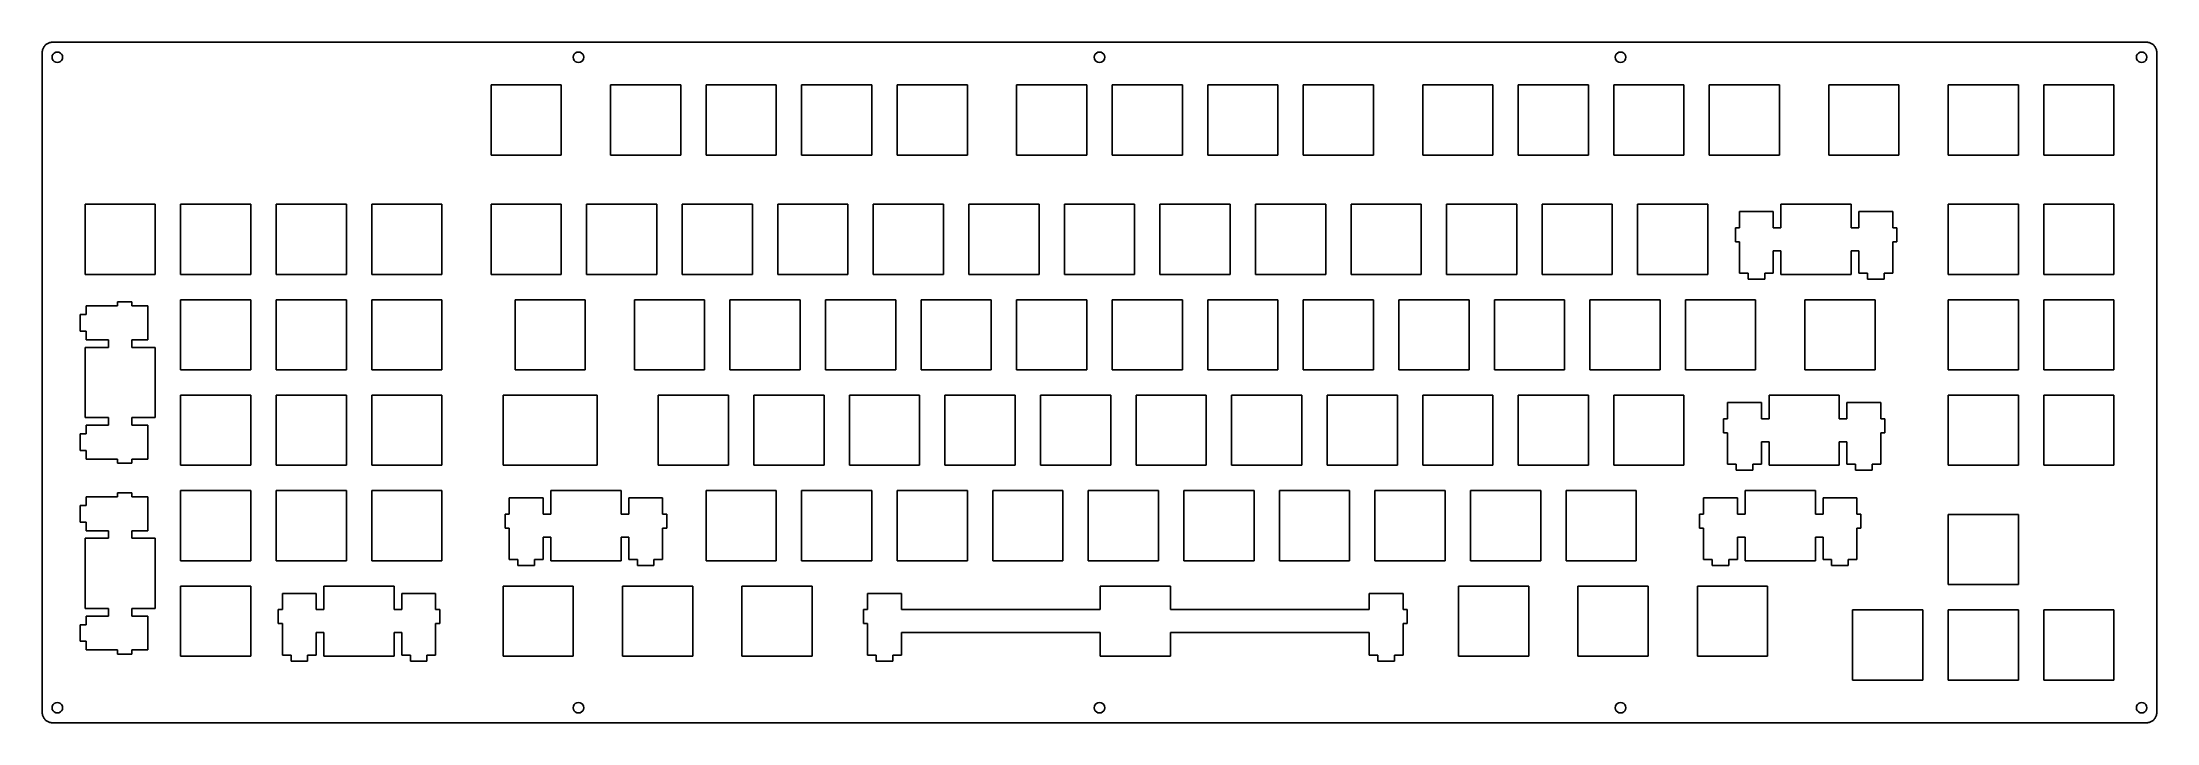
# Model space of a CAD drawing. Extents: x 0 to 422, y 0 to 136.
import ezdxf

# ---------------------------------------------------------------- set-up
doc = ezdxf.new("R2010")
doc.units = 0
doc.layers.get('0').update_dxf_attribs({"linetype": 'CONTINUOUS'})

msp = doc.modelspace()

# ---------------------------------------------------------------- linework, layer by layer
at = {"color": 0}
for p, q in [((0.248047, 134.842), (0.312815, 134.984)), ((0.312815, 134.984), (0.389985, 135.122)), ((0.389985, 135.122), (0.4768, 135.253)), ((0.4768, 135.253), (0.574643, 135.376)), ((0.574643, 135.376), (0.680752, 135.491)), ((0.680752, 135.491), (0.796505, 135.598)), ((0.796505, 135.598), (0.919152, 135.695)), ((0.919152, 135.695), (1.05006, 135.782)), ((1.05006, 135.782), (1.18787, 135.859)), ((1.18787, 135.859), (1.32981, 135.924)), ((1.32981, 135.924), (1.47588, 135.979)), ((1.47588, 135.979), (1.62884, 136.022)), ((1.62884, 136.022), (1.7818, 136.052)), ((1.7818, 136.052), (1.9389, 136.07)), ((1.9389, 136.07), (2.096, 136.077)), ((2.096, 136.077), (419.671, 136.077)), ((419.671, 136.077), (419.827, 136.07)), ((419.827, 136.07), (419.982, 136.052)), ((419.982, 136.052), (420.137, 136.022)), ((420.137, 136.022), (420.289, 135.979)), ((420.289, 135.979), (420.437, 135.924)), ((420.437, 135.924), (420.578, 135.859)), ((420.578, 135.859), (420.716, 135.782)), ((420.716, 135.782), (420.846, 135.695)), ((420.846, 135.695), (420.97, 135.598)), ((420.97, 135.598), (421.086, 135.491)), ((421.086, 135.491), (421.192, 135.376)), ((421.192, 135.376), (421.291, 135.253)), ((421.291, 135.253), (421.375, 135.122)), ((421.375, 135.122), (421.453, 134.984)), ((421.453, 134.984), (421.52, 134.842)), ((0.095085, 134.076), (0.101975, 134.233)), ((0.095085, 2.25034), (0.095085, 134.076)), ((0.101975, 134.233), (0.119889, 134.39)), ((0.119889, 134.39), (0.150206, 134.543)), ((0.150206, 134.543), (0.192925, 134.696)), ((0.192925, 134.696), (0.248047, 134.842)), ((2.096, 133.402), (2.04501, 133.077)), ((2.04501, 133.077), (2.096, 132.753)), ((2.24482, 133.695), (2.096, 133.402)), ((2.096, 132.753), (2.24482, 132.46)), ((2.47771, 133.927), (2.24482, 133.695)), ((2.24482, 132.46), (2.47771, 132.228)), ((2.76986, 134.076), (2.47771, 133.927)), ((2.47771, 132.228), (2.76986, 132.078)), ((3.09507, 134.127), (2.76986, 134.076)), ((2.76986, 132.078), (3.09507, 132.027)), ((3.41891, 134.076), (3.09507, 134.127)), ((3.09507, 132.027), (3.41891, 132.078)), ((3.71242, 133.927), (3.41891, 134.076)), ((3.41891, 132.078), (3.71242, 132.228)), ((3.94395, 133.695), (3.71242, 133.927)), ((3.71242, 132.228), (3.94395, 132.46)), ((4.09416, 133.402), (3.94395, 133.695)), ((3.94395, 132.46), (4.09416, 132.753)), ((4.14514, 133.077), (4.09416, 133.402)), ((4.09416, 132.753), (4.14514, 133.077)), ((105.99, 133.402), (105.94, 133.077)), ((105.94, 133.077), (105.99, 132.753)), ((106.139, 133.695), (105.99, 133.402)), ((105.99, 132.753), (106.139, 132.46)), ((106.372, 133.927), (106.139, 133.695)), ((106.139, 132.46), (106.372, 132.228)), ((106.664, 134.076), (106.372, 133.927)), ((106.372, 132.228), (106.664, 132.078)), ((106.989, 134.127), (106.664, 134.076)), ((106.664, 132.078), (106.989, 132.027)), ((107.313, 134.076), (106.989, 134.127)), ((106.989, 132.027), (107.313, 132.078)), ((107.607, 133.927), (107.313, 134.076)), ((107.313, 132.078), (107.607, 132.228)), ((107.839, 133.695), (107.607, 133.927)), ((107.607, 132.228), (107.839, 132.46)), ((107.987, 133.402), (107.839, 133.695)), ((107.839, 132.46), (107.987, 132.753)), ((108.04, 133.077), (107.987, 133.402)), ((107.987, 132.753), (108.04, 133.077)), ((209.885, 133.402), (209.834, 133.077)), ((209.834, 133.077), (209.885, 132.753)), ((210.034, 133.695), (209.885, 133.402)), ((209.885, 132.753), (210.034, 132.46)), ((210.265, 133.927), (210.034, 133.695)), ((210.034, 132.46), (210.265, 132.228)), ((210.559, 134.076), (210.265, 133.927)), ((210.265, 132.228), (210.559, 132.078)), ((210.884, 134.127), (210.559, 134.076)), ((210.559, 132.078), (210.884, 132.027)), ((211.208, 134.076), (210.884, 134.127)), ((210.884, 132.027), (211.208, 132.078)), ((211.5, 133.927), (211.208, 134.076)), ((211.208, 132.078), (211.5, 132.228)), ((211.733, 133.695), (211.5, 133.927)), ((211.5, 132.228), (211.733, 132.46)), ((211.882, 133.402), (211.733, 133.695)), ((211.733, 132.46), (211.882, 132.753)), ((211.934, 133.077), (211.882, 133.402)), ((211.882, 132.753), (211.934, 133.077)), ((313.778, 133.402), (313.727, 133.077)), ((313.727, 133.077), (313.778, 132.753)), ((313.928, 133.695), (313.778, 133.402)), ((313.778, 132.753), (313.928, 132.46)), ((314.16, 133.927), (313.928, 133.695)), ((313.928, 132.46), (314.16, 132.228)), ((314.453, 134.076), (314.16, 133.927)), ((314.16, 132.228), (314.453, 132.078)), ((314.777, 134.127), (314.453, 134.076)), ((314.453, 132.078), (314.777, 132.027)), ((315.101, 134.076), (314.777, 134.127)), ((314.777, 132.027), (315.101, 132.078)), ((315.394, 133.927), (315.101, 134.076)), ((315.101, 132.078), (315.394, 132.228)), ((315.626, 133.695), (315.394, 133.927)), ((315.394, 132.228), (315.626, 132.46)), ((315.776, 133.402), (315.626, 133.695)), ((315.626, 132.46), (315.776, 132.753)), ((315.827, 133.077), (315.776, 133.402)), ((315.776, 132.753), (315.827, 133.077)), ((417.671, 133.402), (417.622, 133.077)), ((417.622, 133.077), (417.671, 132.753)), ((417.823, 133.695), (417.671, 133.402)), ((417.671, 132.753), (417.823, 132.46)), ((418.056, 133.927), (417.823, 133.695)), ((417.823, 132.46), (418.056, 132.228)), ((418.345, 134.076), (418.056, 133.927)), ((418.056, 132.228), (418.345, 132.078)), ((418.673, 134.127), (418.345, 134.076)), ((418.345, 132.078), (418.673, 132.027)), ((418.994, 134.076), (418.673, 134.127)), ((418.673, 132.027), (418.994, 132.078)), ((419.291, 133.927), (418.994, 134.076)), ((418.994, 132.078), (419.291, 132.228)), ((419.52, 133.695), (419.291, 133.927)), ((419.291, 132.228), (419.52, 132.46)), ((419.668, 133.402), (419.52, 133.695)), ((419.52, 132.46), (419.668, 132.753)), ((419.721, 133.077), (419.668, 133.402)), ((419.668, 132.753), (419.721, 133.077)), ((421.52, 134.842), (421.573, 134.696)), ((421.573, 134.696), (421.615, 134.543)), ((421.615, 134.543), (421.647, 134.39)), ((421.647, 134.39), (421.665, 134.233)), ((421.665, 134.233), (421.672, 134.076)), ((421.672, 134.076), (421.672, 2.25034)), ((89.5823, 127.552), (103.583, 127.552)), ((89.5823, 113.552), (89.5823, 127.552)), ((103.583, 127.552), (103.583, 113.552)), ((113.396, 127.552), (127.395, 127.552)), ((113.396, 113.552), (113.396, 127.552)), ((127.395, 127.552), (127.395, 113.552)), ((132.446, 127.552), (146.445, 127.552)), ((132.446, 113.552), (132.446, 127.552)), ((146.445, 127.552), (146.445, 113.552)), ((151.496, 127.552), (165.495, 127.552)), ((151.496, 113.552), (151.496, 127.552)), ((165.495, 127.552), (165.495, 113.552)), ((170.546, 127.552), (184.545, 127.552)), ((170.546, 113.552), (170.546, 127.552)), ((184.545, 127.552), (184.545, 113.552)), ((194.357, 127.552), (208.358, 127.552)), ((194.357, 113.552), (194.357, 127.552)), ((208.358, 127.552), (208.358, 113.552)), ((213.407, 127.552), (227.408, 127.552)), ((213.407, 113.552), (213.407, 127.552)), ((227.408, 127.552), (227.408, 113.552)), ((232.457, 127.552), (246.458, 127.552)), ((232.457, 113.552), (232.457, 127.552)), ((246.458, 127.552), (246.458, 113.552)), ((251.507, 127.552), (265.508, 127.552)), ((251.507, 113.552), (251.507, 127.552)), ((265.508, 127.552), (265.508, 113.552)), ((275.321, 127.552), (289.32, 127.552)), ((275.321, 113.552), (275.321, 127.552)), ((289.32, 127.552), (289.32, 113.552)), ((294.371, 127.552), (308.37, 127.552)), ((294.371, 113.552), (294.371, 127.552)), ((308.37, 127.552), (308.37, 113.552)), ((313.421, 127.552), (327.42, 127.552)), ((313.421, 113.552), (313.421, 127.552)), ((327.42, 127.552), (327.42, 113.552)), ((332.471, 127.552), (346.47, 127.552)), ((332.471, 113.552), (332.471, 127.552)), ((346.47, 127.552), (346.47, 113.552)), ((356.281, 127.552), (370.283, 127.552)), ((356.281, 113.552), (356.281, 127.552)), ((370.283, 127.552), (370.283, 113.552)), ((380.097, 127.552), (394.095, 127.552)), ((380.097, 113.552), (380.097, 127.552)), ((394.095, 127.552), (394.095, 113.552)), ((399.147, 127.552), (413.145, 127.552)), ((399.147, 113.552), (399.147, 127.552)), ((413.145, 127.552), (413.145, 113.552)), ((103.583, 113.552), (89.5823, 113.552)), ((127.395, 113.552), (113.396, 113.552)), ((146.445, 113.552), (132.446, 113.552)), ((165.495, 113.552), (151.496, 113.552)), ((184.545, 113.552), (170.546, 113.552)), ((208.358, 113.552), (194.357, 113.552)), ((227.408, 113.552), (213.407, 113.552)), ((246.458, 113.552), (232.457, 113.552)), ((265.508, 113.552), (251.507, 113.552)), ((289.32, 113.552), (275.321, 113.552)), ((308.37, 113.552), (294.371, 113.552)), ((327.42, 113.552), (313.421, 113.552)), ((346.47, 113.552), (332.471, 113.552)), ((370.283, 113.552), (356.281, 113.552)), ((394.095, 113.552), (380.097, 113.552)), ((413.145, 113.552), (399.147, 113.552)), ((8.61963, 103.74), (22.6205, 103.74)), ((8.61963, 89.7393), (8.61963, 103.74)), ((22.6205, 103.74), (22.6205, 89.7393)), ((27.671, 103.74), (41.6705, 103.74)), ((27.671, 89.7393), (27.671, 103.74)), ((41.6705, 103.74), (41.6705, 89.7393)), ((46.7212, 103.74), (60.7205, 103.74)), ((46.7212, 89.7393), (46.7212, 103.74)), ((60.7205, 103.74), (60.7205, 89.7393)), ((65.7712, 103.74), (79.7705, 103.74)), ((65.7712, 89.7393), (65.7712, 103.74)), ((79.7705, 103.74), (79.7705, 89.7393)), ((89.5823, 103.74), (103.583, 103.74)), ((89.5823, 89.7393), (89.5823, 103.74)), ((103.583, 103.74), (103.583, 89.7393)), ((108.632, 103.74), (122.633, 103.74)), ((108.632, 89.7393), (108.632, 103.74)), ((122.633, 103.74), (122.633, 89.7393)), ((127.682, 103.74), (141.683, 103.74)), ((127.682, 89.7393), (127.682, 103.74)), ((141.683, 103.74), (141.683, 89.7393)), ((146.732, 103.74), (160.733, 103.74)), ((146.732, 89.7393), (146.732, 103.74)), ((160.733, 103.74), (160.733, 89.7393)), ((165.782, 103.74), (179.783, 103.74)), ((165.782, 89.7393), (165.782, 103.74)), ((179.783, 103.74), (179.783, 89.7393)), ((184.832, 103.74), (198.833, 103.74)), ((184.832, 89.7393), (184.832, 103.74)), ((198.833, 103.74), (198.833, 89.7393)), ((203.882, 103.74), (217.883, 103.74)), ((203.882, 89.7393), (203.882, 103.74)), ((217.883, 103.74), (217.883, 89.7393)), ((222.932, 103.74), (236.933, 103.74)), ((222.932, 89.7393), (222.932, 103.74)), ((236.933, 103.74), (236.933, 89.7393)), ((241.982, 103.74), (255.983, 103.74)), ((241.982, 89.7393), (241.982, 103.74)), ((255.983, 103.74), (255.983, 89.7393)), ((261.032, 103.74), (275.033, 103.74)), ((261.032, 89.7393), (261.032, 103.74)), ((275.033, 103.74), (275.033, 89.7393)), ((280.082, 103.74), (294.083, 103.74)), ((280.082, 89.7393), (280.082, 103.74)), ((294.083, 103.74), (294.083, 89.7393)), ((299.132, 103.74), (313.133, 103.74)), ((299.132, 89.7393), (299.132, 103.74)), ((313.133, 103.74), (313.133, 89.7393)), ((318.182, 103.74), (332.183, 103.74)), ((318.182, 89.7393), (318.182, 103.74)), ((332.183, 103.74), (332.183, 89.7393)), ((345.233, 102.27), (338.482, 102.27)), ((338.482, 102.27), (338.482, 99.0395)), ((345.233, 99.0395), (345.233, 102.27)), ((346.757, 103.74), (346.757, 99.0395)), ((360.758, 103.74), (346.757, 103.74)), ((360.758, 99.0395), (360.758, 103.74)), ((369.034, 102.27), (362.282, 102.27)), ((362.282, 102.27), (362.282, 99.0395)), ((369.034, 99.0395), (369.034, 102.27)), ((380.097, 103.74), (394.095, 103.74)), ((380.097, 89.7393), (380.097, 103.74)), ((394.095, 103.74), (394.095, 89.7393)), ((399.147, 103.74), (413.145, 103.74)), ((399.147, 89.7393), (399.147, 103.74)), ((413.145, 103.74), (413.145, 89.7393)), ((338.482, 99.0395), (337.658, 99.0395)), ((337.658, 99.0395), (337.658, 96.2395)), ((346.757, 99.0395), (345.233, 99.0395)), ((362.282, 99.0395), (360.758, 99.0395)), ((369.856, 99.0395), (369.034, 99.0395)), ((369.856, 96.2395), (369.856, 99.0395)), ((337.658, 96.2395), (338.482, 96.2395)), ((338.482, 96.2395), (338.482, 89.9693)), ((345.233, 89.9693), (345.233, 94.4397)), ((345.233, 94.4397), (346.757, 94.4397)), ((346.757, 94.4397), (346.757, 89.7393)), ((360.758, 89.7393), (360.758, 94.4397)), ((360.758, 94.4397), (362.282, 94.4397)), ((362.282, 94.4397), (362.282, 89.9693)), ((369.034, 89.9693), (369.034, 96.2395)), ((369.034, 96.2395), (369.856, 96.2395)), ((22.6205, 89.7393), (8.61963, 89.7393)), ((41.6705, 89.7393), (27.671, 89.7393)), ((60.7205, 89.7393), (46.7212, 89.7393)), ((79.7705, 89.7393), (65.7712, 89.7393)), ((103.583, 89.7393), (89.5823, 89.7393)), ((122.633, 89.7393), (108.632, 89.7393)), ((141.683, 89.7393), (127.682, 89.7393)), ((160.733, 89.7393), (146.732, 89.7393)), ((179.783, 89.7393), (165.782, 89.7393)), ((198.833, 89.7393), (184.832, 89.7393)), ((217.883, 89.7393), (203.882, 89.7393)), ((236.933, 89.7393), (222.932, 89.7393)), ((255.983, 89.7393), (241.982, 89.7393)), ((275.033, 89.7393), (261.032, 89.7393)), ((294.083, 89.7393), (280.082, 89.7393)), ((313.133, 89.7393), (299.132, 89.7393)), ((332.183, 89.7393), (318.182, 89.7393)), ((338.482, 89.9693), (340.207, 89.9693)), ((340.207, 89.9693), (340.207, 88.7691)), ((340.207, 88.7691), (343.508, 88.7691)), ((343.508, 88.7691), (343.508, 89.9693)), ((343.508, 89.9693), (345.233, 89.9693)), ((346.757, 89.7393), (360.758, 89.7393)), ((362.282, 89.9693), (364.007, 89.9693)), ((364.007, 89.9693), (364.007, 88.7691)), ((364.007, 88.7691), (367.309, 88.7691)), ((367.309, 88.7691), (367.309, 89.9693)), ((367.309, 89.9693), (369.034, 89.9693)), ((394.095, 89.7393), (380.097, 89.7393)), ((413.145, 89.7393), (399.147, 89.7393)), ((27.671, 84.6899), (41.6705, 84.6899)), ((27.671, 70.6893), (27.671, 84.6899)), ((41.6705, 84.6899), (41.6705, 70.6893)), ((46.7212, 84.6899), (60.7205, 84.6899)), ((46.7212, 70.6893), (46.7212, 84.6899)), ((60.7205, 84.6899), (60.7205, 70.6893)), ((65.7712, 84.6899), (79.7705, 84.6899)), ((65.7712, 70.6893), (65.7712, 84.6899)), ((79.7705, 84.6899), (79.7705, 70.6893)), ((94.3462, 84.6899), (108.345, 84.6899)), ((94.3462, 70.6893), (94.3462, 84.6899)), ((108.345, 84.6899), (108.345, 70.6893)), ((118.157, 84.6899), (132.158, 84.6899)), ((118.157, 70.6893), (118.157, 84.6899)), ((132.158, 84.6899), (132.158, 70.6893)), ((137.207, 84.6899), (151.208, 84.6899)), ((137.207, 70.6893), (137.207, 84.6899)), ((151.208, 84.6899), (151.208, 70.6893)), ((156.257, 84.6899), (170.258, 84.6899)), ((156.257, 70.6893), (156.257, 84.6899)), ((170.258, 84.6899), (170.258, 70.6893)), ((175.307, 84.6899), (189.308, 84.6899)), ((175.307, 70.6893), (175.307, 84.6899)), ((189.308, 84.6899), (189.308, 70.6893)), ((194.357, 84.6899), (208.358, 84.6899)), ((194.357, 70.6893), (194.357, 84.6899)), ((208.358, 84.6899), (208.358, 70.6893)), ((213.407, 84.6899), (227.408, 84.6899)), ((213.407, 70.6893), (213.407, 84.6899)), ((227.408, 84.6899), (227.408, 70.6893)), ((232.457, 84.6899), (246.458, 84.6899)), ((232.457, 70.6893), (232.457, 84.6899)), ((246.458, 84.6899), (246.458, 70.6893)), ((251.507, 84.6899), (265.508, 84.6899)), ((251.507, 70.6893), (251.507, 84.6899)), ((265.508, 84.6899), (265.508, 70.6893)), ((270.557, 84.6899), (284.558, 84.6899)), ((270.557, 70.6893), (270.557, 84.6899)), ((284.558, 84.6899), (284.558, 70.6893)), ((289.607, 84.6899), (303.608, 84.6899)), ((289.607, 70.6893), (289.607, 84.6899)), ((303.608, 84.6899), (303.608, 70.6893)), ((308.657, 84.6899), (322.658, 84.6899)), ((308.657, 70.6893), (308.657, 84.6899)), ((322.658, 84.6899), (322.658, 70.6893)), ((327.707, 84.6899), (341.708, 84.6899)), ((327.707, 70.6893), (327.707, 84.6899)), ((341.708, 84.6899), (341.708, 70.6893)), ((351.521, 84.6899), (365.52, 84.6899)), ((351.521, 70.6893), (351.521, 84.6899)), ((365.52, 84.6899), (365.52, 70.6893)), ((380.097, 84.6899), (394.095, 84.6899)), ((380.097, 70.6893), (380.097, 84.6899)), ((394.095, 84.6899), (394.095, 70.6893)), ((399.147, 84.6899), (413.145, 84.6899)), ((399.147, 70.6893), (399.147, 84.6899)), ((413.145, 84.6899), (413.145, 70.6893)), ((8.84975, 81.715), (7.64949, 81.715)), ((7.64949, 81.715), (7.64949, 78.4144)), ((15.1198, 83.4401), (8.84975, 83.4401)), ((8.84975, 83.4401), (8.84975, 81.715)), ((15.1198, 84.2641), (15.1198, 83.4401)), ((17.92, 84.2641), (15.1198, 84.2641)), ((17.92, 83.4401), (17.92, 84.2641)), ((21.1501, 83.4401), (17.92, 83.4401)), ((21.1501, 76.6893), (21.1501, 83.4401)), ((7.64949, 78.4144), (8.84975, 78.4144)), ((8.84975, 78.4144), (8.84975, 76.6893)), ((8.84975, 76.6893), (13.3201, 76.6893)), ((13.3201, 76.6893), (13.3201, 75.1649)), ((17.92, 75.1649), (17.92, 76.6893)), ((17.92, 76.6893), (21.1501, 76.6893)), ((13.3201, 75.1649), (8.61963, 75.1649)), ((8.61963, 75.1649), (8.61963, 61.1643)), ((22.6205, 75.1649), (17.92, 75.1649)), ((22.6205, 61.1643), (22.6205, 75.1649)), ((41.6705, 70.6893), (27.671, 70.6893)), ((60.7205, 70.6893), (46.7212, 70.6893)), ((79.7705, 70.6893), (65.7712, 70.6893)), ((108.345, 70.6893), (94.3462, 70.6893)), ((132.158, 70.6893), (118.157, 70.6893)), ((151.208, 70.6893), (137.207, 70.6893)), ((170.258, 70.6893), (156.257, 70.6893)), ((189.308, 70.6893), (175.307, 70.6893)), ((208.358, 70.6893), (194.357, 70.6893)), ((227.408, 70.6893), (213.407, 70.6893)), ((246.458, 70.6893), (232.457, 70.6893)), ((265.508, 70.6893), (251.507, 70.6893)), ((284.558, 70.6893), (270.557, 70.6893)), ((303.608, 70.6893), (289.607, 70.6893)), ((322.658, 70.6893), (308.657, 70.6893)), ((341.708, 70.6893), (327.707, 70.6893)), ((365.52, 70.6893), (351.521, 70.6893)), ((394.095, 70.6893), (380.097, 70.6893)), ((413.145, 70.6893), (399.147, 70.6893)), ((27.671, 65.6399), (41.6705, 65.6399)), ((27.671, 51.6393), (27.671, 65.6399)), ((41.6705, 65.6399), (41.6705, 51.6393)), ((46.7212, 65.6399), (60.7205, 65.6399)), ((46.7212, 51.6393), (46.7212, 65.6399)), ((60.7205, 65.6399), (60.7205, 51.6393)), ((65.7712, 65.6399), (79.7705, 65.6399)), ((65.7712, 51.6393), (65.7712, 65.6399)), ((79.7705, 65.6399), (79.7705, 51.6393)), ((91.9635, 65.6399), (110.727, 65.6399)), ((91.9635, 51.6393), (91.9635, 65.6399)), ((110.727, 65.6399), (110.727, 51.6393)), ((122.92, 65.6399), (136.92, 65.6399)), ((122.92, 51.6393), (122.92, 65.6399)), ((136.92, 65.6399), (136.92, 51.6393)), ((141.971, 65.6399), (155.97, 65.6399)), ((141.971, 51.6393), (141.971, 65.6399)), ((155.97, 65.6399), (155.97, 51.6393)), ((161.021, 65.6399), (175.02, 65.6399)), ((161.021, 51.6393), (161.021, 65.6399)), ((175.02, 65.6399), (175.02, 51.6393)), ((180.071, 65.6399), (194.07, 65.6399)), ((180.071, 51.6393), (180.071, 65.6399)), ((194.07, 65.6399), (194.07, 51.6393)), ((199.121, 65.6399), (213.12, 65.6399)), ((199.121, 51.6393), (199.121, 65.6399)), ((213.12, 65.6399), (213.12, 51.6393)), ((218.171, 65.6399), (232.17, 65.6399)), ((218.171, 51.6393), (218.171, 65.6399)), ((232.17, 65.6399), (232.17, 51.6393)), ((237.221, 65.6399), (251.22, 65.6399)), ((237.221, 51.6393), (237.221, 65.6399)), ((251.22, 65.6399), (251.22, 51.6393)), ((256.271, 65.6399), (270.27, 65.6399)), ((256.271, 51.6393), (256.271, 65.6399)), ((270.27, 65.6399), (270.27, 51.6393)), ((275.321, 65.6399), (289.32, 65.6399)), ((275.321, 51.6393), (275.321, 65.6399)), ((289.32, 65.6399), (289.32, 51.6393)), ((294.371, 65.6399), (308.37, 65.6399)), ((294.371, 51.6393), (294.371, 65.6399)), ((308.37, 65.6399), (308.37, 51.6393)), ((313.421, 65.6399), (327.42, 65.6399)), ((313.421, 51.6393), (313.421, 65.6399)), ((327.42, 65.6399), (327.42, 51.6393)), ((342.852, 64.1696), (336.102, 64.1696)), ((336.102, 64.1696), (336.102, 60.9395)), ((342.852, 60.9395), (342.852, 64.1696)), ((344.376, 65.6399), (344.376, 60.9395)), ((358.376, 65.6399), (344.376, 65.6399)), ((358.376, 60.9395), (358.376, 65.6399)), ((366.653, 64.1696), (359.9, 64.1696)), ((359.9, 64.1696), (359.9, 60.9395)), ((366.653, 60.9395), (366.653, 64.1696)), ((380.097, 65.6399), (394.095, 65.6399)), ((380.097, 51.6393), (380.097, 65.6399)), ((394.095, 65.6399), (394.095, 51.6393)), ((399.147, 65.6399), (413.145, 65.6399)), ((399.147, 51.6393), (399.147, 65.6399)), ((413.145, 65.6399), (413.145, 51.6393)), ((8.61963, 61.1643), (13.3201, 61.1643)), ((13.3201, 59.6403), (8.84975, 59.6403)), ((8.84975, 59.6403), (8.84975, 57.9148)), ((13.3201, 61.1643), (13.3201, 59.6403)), ((17.92, 59.6403), (17.92, 61.1643)), ((17.92, 61.1643), (22.6205, 61.1643)), ((21.1501, 59.6403), (17.92, 59.6403)), ((21.1501, 52.8891), (21.1501, 59.6403)), ((336.102, 60.9395), (335.277, 60.9395)), ((335.277, 60.9395), (335.277, 58.1395)), ((344.376, 60.9395), (342.852, 60.9395)), ((359.9, 60.9395), (358.376, 60.9395)), ((367.475, 60.9395), (366.653, 60.9395)), ((367.475, 58.1395), (367.475, 60.9395)), ((8.84975, 57.9148), (7.65087, 57.9148)), ((7.65087, 57.9148), (7.65087, 54.6146)), ((335.277, 58.1395), (336.102, 58.1395)), ((336.102, 58.1395), (336.102, 51.8693)), ((342.852, 51.8693), (342.852, 56.3397)), ((342.852, 56.3397), (344.376, 56.3397)), ((344.376, 56.3397), (344.376, 51.6393)), ((358.376, 51.6393), (358.376, 56.3397)), ((358.376, 56.3397), (359.9, 56.3397)), ((359.9, 56.3397), (359.9, 51.8693)), ((366.653, 51.8693), (366.653, 58.1395)), ((366.653, 58.1395), (367.475, 58.1395)), ((7.65087, 54.6146), (8.84975, 54.6146)), ((8.84975, 54.6146), (8.84975, 52.8891)), ((8.84975, 52.8891), (15.1198, 52.8891)), ((15.1198, 52.8891), (15.1198, 52.0651)), ((15.1198, 52.0651), (17.92, 52.0651)), ((17.92, 52.0651), (17.92, 52.8891)), ((17.92, 52.8891), (21.1501, 52.8891)), ((41.6705, 51.6393), (27.671, 51.6393)), ((60.7205, 51.6393), (46.7212, 51.6393)), ((79.7705, 51.6393), (65.7712, 51.6393)), ((110.727, 51.6393), (91.9635, 51.6393)), ((136.92, 51.6393), (122.92, 51.6393)), ((155.97, 51.6393), (141.971, 51.6393)), ((175.02, 51.6393), (161.021, 51.6393)), ((194.07, 51.6393), (180.071, 51.6393)), ((213.12, 51.6393), (199.121, 51.6393)), ((232.17, 51.6393), (218.171, 51.6393)), ((251.22, 51.6393), (237.221, 51.6393)), ((270.27, 51.6393), (256.271, 51.6393)), ((289.32, 51.6393), (275.321, 51.6393)), ((308.37, 51.6393), (294.371, 51.6393)), ((327.42, 51.6393), (313.421, 51.6393)), ((336.102, 51.8693), (337.826, 51.8693)), ((337.826, 51.8693), (337.826, 50.6691)), ((337.826, 50.6691), (341.127, 50.6691)), ((341.127, 50.6691), (341.127, 51.8693)), ((341.127, 51.8693), (342.852, 51.8693)), ((344.376, 51.6393), (358.376, 51.6393)), ((359.9, 51.8693), (361.625, 51.8693)), ((361.625, 51.8693), (361.625, 50.6691)), ((361.625, 50.6691), (364.927, 50.6691)), ((364.927, 50.6691), (364.927, 51.8693)), ((364.927, 51.8693), (366.653, 51.8693)), ((394.095, 51.6393), (380.097, 51.6393)), ((413.145, 51.6393), (399.147, 51.6393)), ((27.671, 46.5899), (41.6705, 46.5899)), ((27.671, 32.5892), (27.671, 46.5899)), ((41.6705, 46.5899), (41.6705, 32.5892)), ((46.7212, 46.5899), (60.7205, 46.5899)), ((46.7212, 32.5892), (46.7212, 46.5899)), ((60.7205, 46.5899), (60.7205, 32.5892)), ((65.7712, 46.5899), (79.7705, 46.5899)), ((65.7712, 32.5892), (65.7712, 46.5899)), ((79.7705, 46.5899), (79.7705, 32.5892)), ((101.489, 46.5899), (101.489, 41.8895)), ((115.488, 46.5899), (101.489, 46.5899)), ((115.488, 41.8895), (115.488, 46.5899)), ((132.446, 46.5899), (146.445, 46.5899)), ((132.446, 32.5892), (132.446, 46.5899)), ((146.445, 46.5899), (146.445, 32.5892)), ((151.496, 46.5899), (165.495, 46.5899)), ((151.496, 32.5892), (151.496, 46.5899)), ((165.495, 46.5899), (165.495, 32.5892)), ((170.546, 46.5899), (184.545, 46.5899)), ((170.546, 32.5892), (170.546, 46.5899)), ((184.545, 46.5899), (184.545, 32.5892)), ((189.596, 46.5899), (203.595, 46.5899)), ((189.596, 32.5892), (189.596, 46.5899)), ((203.595, 46.5899), (203.595, 32.5892)), ((208.646, 46.5899), (222.645, 46.5899)), ((208.646, 32.5892), (208.646, 46.5899)), ((222.645, 46.5899), (222.645, 32.5892)), ((227.696, 46.5899), (241.695, 46.5899)), ((227.696, 32.5892), (227.696, 46.5899)), ((241.695, 46.5899), (241.695, 32.5892)), ((246.746, 46.5899), (260.745, 46.5899)), ((246.746, 32.5892), (246.746, 46.5899)), ((260.745, 46.5899), (260.745, 32.5892)), ((265.796, 46.5899), (279.795, 46.5899)), ((265.796, 32.5892), (265.796, 46.5899)), ((279.795, 46.5899), (279.795, 32.5892)), ((284.846, 46.5899), (298.845, 46.5899)), ((284.846, 32.5892), (284.846, 46.5899)), ((298.845, 46.5899), (298.845, 32.5892)), ((303.896, 46.5899), (317.895, 46.5899)), ((303.896, 32.5892), (303.896, 46.5899)), ((317.895, 46.5899), (317.895, 32.5892)), ((339.614, 46.5899), (339.614, 41.8895)), ((353.614, 46.5899), (339.614, 46.5899)), ((353.614, 41.8895), (353.614, 46.5899)), ((8.84975, 43.615), (7.64949, 43.615)), ((7.64949, 43.615), (7.64949, 40.3144)), ((15.1198, 45.3401), (8.84975, 45.3401)), ((8.84975, 45.3401), (8.84975, 43.615)), ((15.1198, 46.1641), (15.1198, 45.3401)), ((17.92, 46.1641), (15.1198, 46.1641)), ((17.92, 45.3401), (17.92, 46.1641)), ((21.1501, 45.3401), (17.92, 45.3401)), ((21.1501, 38.5893), (21.1501, 45.3401)), ((99.9628, 45.1196), (93.2134, 45.1196)), ((93.2134, 45.1196), (93.2134, 41.8895)), ((99.9628, 41.8895), (99.9628, 45.1196)), ((123.763, 45.1196), (117.013, 45.1196)), ((117.013, 45.1196), (117.013, 41.8895)), ((123.763, 41.8895), (123.763, 45.1196)), ((338.088, 45.1196), (331.338, 45.1196)), ((331.338, 45.1196), (331.338, 41.8895)), ((338.088, 41.8895), (338.088, 45.1196)), ((361.886, 45.1196), (355.138, 45.1196)), ((355.138, 45.1196), (355.138, 41.8895)), ((361.886, 41.8895), (361.886, 45.1196)), ((7.64949, 40.3144), (8.84975, 40.3144)), ((8.84975, 40.3144), (8.84975, 38.5893)), ((8.84975, 38.5893), (13.3201, 38.5893)), ((13.3201, 38.5893), (13.3201, 37.065)), ((17.92, 37.065), (17.92, 38.5893)), ((17.92, 38.5893), (21.1501, 38.5893)), ((93.2134, 41.8895), (92.3879, 41.8895)), ((92.3879, 41.8895), (92.3879, 39.0895)), ((92.3879, 39.0895), (93.2134, 39.0895)), ((93.2134, 39.0895), (93.2134, 32.8194)), ((101.489, 41.8895), (99.9628, 41.8895)), ((117.013, 41.8895), (115.488, 41.8895)), ((124.588, 41.8895), (123.763, 41.8895)), ((123.763, 32.8194), (123.763, 39.0895)), ((123.763, 39.0895), (124.588, 39.0895)), ((124.588, 39.0895), (124.588, 41.8895)), ((331.338, 41.8895), (330.513, 41.8895)), ((330.513, 41.8895), (330.513, 39.0895)), ((330.513, 39.0895), (331.338, 39.0895)), ((331.338, 39.0895), (331.338, 32.8194)), ((339.614, 41.8895), (338.088, 41.8895)), ((355.138, 41.8895), (353.614, 41.8895)), ((362.712, 41.8895), (361.886, 41.8895)), ((361.886, 32.8194), (361.886, 39.0895)), ((361.886, 39.0895), (362.712, 39.0895)), ((362.712, 39.0895), (362.712, 41.8895)), ((380.097, 41.8264), (394.095, 41.8264)), ((380.097, 27.8267), (380.097, 41.8264)), ((394.095, 41.8264), (394.095, 27.8267)), ((13.3201, 37.065), (8.61963, 37.065)), ((8.61963, 37.065), (8.61963, 23.0642)), ((22.6205, 37.065), (17.92, 37.065)), ((22.6205, 23.0642), (22.6205, 37.065)), ((99.9628, 32.8194), (99.9628, 37.2897)), ((99.9628, 37.2897), (101.489, 37.2897)), ((101.489, 37.2897), (101.489, 32.5892)), ((115.488, 32.5892), (115.488, 37.2897)), ((115.488, 37.2897), (117.013, 37.2897)), ((117.013, 37.2897), (117.013, 32.8194)), ((338.088, 32.8194), (338.088, 37.2897)), ((338.088, 37.2897), (339.614, 37.2897)), ((339.614, 37.2897), (339.614, 32.5892)), ((353.614, 32.5892), (353.614, 37.2897)), ((353.614, 37.2897), (355.138, 37.2897)), ((355.138, 37.2897), (355.138, 32.8194)), ((41.6705, 32.5892), (27.671, 32.5892)), ((60.7205, 32.5892), (46.7212, 32.5892)), ((79.7705, 32.5892), (65.7712, 32.5892)), ((93.2134, 32.8194), (94.9385, 32.8194)), ((94.9385, 32.8194), (94.9385, 31.6191)), ((94.9385, 31.6191), (98.2391, 31.6191)), ((98.2391, 31.6191), (98.2391, 32.8194)), ((98.2391, 32.8194), (99.9628, 32.8194)), ((101.489, 32.5892), (115.488, 32.5892)), ((117.013, 32.8194), (118.739, 32.8194)), ((118.739, 32.8194), (118.739, 31.6191)), ((118.739, 31.6191), (122.039, 31.6191)), ((122.039, 31.6191), (122.039, 32.8194)), ((122.039, 32.8194), (123.763, 32.8194)), ((146.445, 32.5892), (132.446, 32.5892)), ((165.495, 32.5892), (151.496, 32.5892)), ((184.545, 32.5892), (170.546, 32.5892)), ((203.595, 32.5892), (189.596, 32.5892)), ((222.645, 32.5892), (208.646, 32.5892)), ((241.695, 32.5892), (227.696, 32.5892)), ((260.745, 32.5892), (246.746, 32.5892)), ((279.795, 32.5892), (265.796, 32.5892)), ((298.845, 32.5892), (284.846, 32.5892)), ((317.895, 32.5892), (303.896, 32.5892)), ((331.338, 32.8194), (333.064, 32.8194)), ((333.064, 32.8194), (333.064, 31.6191)), ((333.064, 31.6191), (336.364, 31.6191)), ((336.364, 31.6191), (336.364, 32.8194)), ((336.364, 32.8194), (338.088, 32.8194)), ((339.614, 32.5892), (353.614, 32.5892)), ((355.138, 32.8194), (356.863, 32.8194)), ((356.863, 32.8194), (356.863, 31.6191)), ((356.863, 31.6191), (360.165, 31.6191)), ((360.165, 31.6191), (360.165, 32.8194)), ((360.165, 32.8194), (361.886, 32.8194)), ((27.671, 27.5401), (41.6705, 27.5401)), ((27.671, 13.5392), (27.671, 27.5401)), ((41.6705, 27.5401), (41.6705, 13.5392)), ((54.7204, 26.0697), (47.9707, 26.0697)), ((47.9707, 26.0697), (47.9707, 22.8396)), ((54.7204, 22.8396), (54.7204, 26.0697)), ((56.2462, 27.5401), (56.2462, 22.8396)), ((70.2455, 27.5401), (56.2462, 27.5401)), ((70.2455, 22.8396), (70.2455, 27.5401)), ((78.5206, 26.0697), (71.7709, 26.0697)), ((71.7709, 26.0697), (71.7709, 22.8396)), ((78.5206, 22.8396), (78.5206, 26.0697)), ((91.9635, 27.5401), (105.963, 27.5401)), ((91.9635, 13.5392), (91.9635, 27.5401)), ((105.963, 27.5401), (105.963, 13.5392)), ((115.776, 27.5401), (129.777, 27.5401)), ((115.776, 13.5392), (115.776, 27.5401)), ((129.777, 27.5401), (129.777, 13.5392)), ((139.589, 27.5401), (153.588, 27.5401)), ((139.589, 13.5392), (139.589, 27.5401)), ((153.588, 27.5401), (153.588, 13.5392)), ((171.402, 26.0697), (164.652, 26.0697)), ((164.652, 26.0697), (164.652, 22.8396)), ((171.402, 22.8396), (171.402, 26.0697)), ((211.026, 27.5401), (211.026, 22.8396)), ((225.027, 27.5401), (211.026, 27.5401)), ((225.027, 22.8396), (225.027, 27.5401)), ((271.402, 26.0697), (264.651, 26.0697)), ((264.651, 26.0697), (264.651, 22.8396)), ((271.402, 22.8396), (271.402, 26.0697)), ((282.464, 27.5401), (296.463, 27.5401)), ((282.464, 13.5392), (282.464, 27.5401)), ((296.463, 27.5401), (296.463, 13.5392)), ((306.276, 27.5401), (320.277, 27.5401)), ((306.276, 13.5392), (306.276, 27.5401)), ((320.277, 27.5401), (320.277, 13.5392)), ((330.089, 27.5401), (344.088, 27.5401)), ((330.089, 13.5392), (330.089, 27.5401)), ((344.088, 27.5401), (344.088, 13.5392)), ((394.095, 27.8267), (380.097, 27.8267)), ((8.61963, 23.0642), (13.3201, 23.0642)), ((13.3201, 21.5401), (8.84975, 21.5401)), ((8.84975, 21.5401), (8.84975, 19.8148)), ((13.3201, 23.0642), (13.3201, 21.5401)), ((17.92, 21.5401), (17.92, 23.0642)), ((17.92, 23.0642), (22.6205, 23.0642)), ((21.1501, 21.5401), (17.92, 21.5401)), ((21.1501, 14.7891), (21.1501, 21.5401)), ((47.9707, 22.8396), (47.1456, 22.8396)), ((47.1456, 22.8396), (47.1456, 20.0394)), ((56.2462, 22.8396), (54.7204, 22.8396)), ((71.7709, 22.8396), (70.2455, 22.8396)), ((79.3461, 22.8396), (78.5206, 22.8396)), ((79.3461, 20.0394), (79.3461, 22.8396)), ((164.652, 22.8396), (163.827, 22.8396)), ((163.827, 22.8396), (163.827, 20.0394)), ((211.026, 22.8396), (171.402, 22.8396)), ((264.651, 22.8396), (225.027, 22.8396)), ((272.226, 22.8396), (271.402, 22.8396)), ((272.226, 20.0394), (272.226, 22.8396)), ((361.047, 22.7762), (375.045, 22.7762)), ((361.047, 8.77672), (361.047, 22.7762)), ((375.045, 22.7762), (375.045, 8.77672)), ((380.097, 22.7762), (394.095, 22.7762)), ((380.097, 8.77672), (380.097, 22.7762)), ((394.095, 22.7762), (394.095, 8.77672)), ((399.147, 22.7762), (413.145, 22.7762)), ((399.147, 8.77672), (399.147, 22.7762)), ((413.145, 22.7762), (413.145, 8.77672)), ((8.84975, 19.8148), (7.65087, 19.8148)), ((7.65087, 19.8148), (7.65087, 16.5144)), ((47.1456, 20.0394), (47.9707, 20.0394)), ((47.9707, 20.0394), (47.9707, 13.7694)), ((54.7204, 13.7694), (54.7204, 18.2397)), ((54.7204, 18.2397), (56.2462, 18.2397)), ((56.2462, 18.2397), (56.2462, 13.5392)), ((70.2455, 13.5392), (70.2455, 18.2397)), ((70.2455, 18.2397), (71.7709, 18.2397)), ((71.7709, 18.2397), (71.7709, 13.7694)), ((78.5206, 13.7694), (78.5206, 20.0394)), ((78.5206, 20.0394), (79.3461, 20.0394)), ((163.827, 20.0394), (164.652, 20.0394)), ((164.652, 20.0394), (164.652, 13.7694)), ((171.402, 13.7694), (171.402, 18.2397)), ((171.402, 18.2397), (211.026, 18.2397)), ((211.026, 18.2397), (211.026, 13.5392)), ((225.027, 13.5392), (225.027, 18.2397)), ((225.027, 18.2397), (264.651, 18.2397)), ((264.651, 18.2397), (264.651, 13.7694)), ((271.402, 13.7694), (271.402, 20.0394)), ((271.402, 20.0394), (272.226, 20.0394)), ((7.65087, 16.5144), (8.84975, 16.5144)), ((8.84975, 16.5144), (8.84975, 14.7891)), ((8.84975, 14.7891), (15.1198, 14.7891)), ((15.1198, 14.7891), (15.1198, 13.965)), ((15.1198, 13.965), (17.92, 13.965)), ((17.92, 13.965), (17.92, 14.7891)), ((17.92, 14.7891), (21.1501, 14.7891)), ((41.6705, 13.5392), (27.671, 13.5392)), ((47.9707, 13.7694), (49.6947, 13.7694)), ((49.6947, 13.7694), (49.6947, 12.5691)), ((52.9953, 12.5691), (52.9953, 13.7694)), ((52.9953, 13.7694), (54.7204, 13.7694)), ((56.2462, 13.5392), (70.2455, 13.5392)), ((71.7709, 13.7694), (73.4949, 13.7694)), ((73.4949, 13.7694), (73.4949, 12.5691)), ((76.7955, 12.5691), (76.7955, 13.7694)), ((76.7955, 13.7694), (78.5206, 13.7694)), ((105.963, 13.5392), (91.9635, 13.5392)), ((129.777, 13.5392), (115.776, 13.5392)), ((153.588, 13.5392), (139.589, 13.5392)), ((164.652, 13.7694), (166.376, 13.7694)), ((166.376, 13.7694), (166.376, 12.5691)), ((169.677, 12.5691), (169.677, 13.7694)), ((169.677, 13.7694), (171.402, 13.7694)), ((211.026, 13.5392), (225.027, 13.5392)), ((264.651, 13.7694), (266.376, 13.7694)), ((266.376, 13.7694), (266.376, 12.5691)), ((269.677, 12.5691), (269.677, 13.7694)), ((269.677, 13.7694), (271.402, 13.7694)), ((296.463, 13.5392), (282.464, 13.5392)), ((320.277, 13.5392), (306.276, 13.5392)), ((344.088, 13.5392), (330.089, 13.5392)), ((49.6947, 12.5691), (52.9953, 12.5691)), ((73.4949, 12.5691), (76.7955, 12.5691)), ((166.376, 12.5691), (169.677, 12.5691)), ((266.376, 12.5691), (269.677, 12.5691)), ((375.045, 8.77672), (361.047, 8.77672)), ((394.095, 8.77672), (380.097, 8.77672)), ((413.145, 8.77672), (399.147, 8.77672)), ((2.76986, 4.24988), (2.47771, 4.10104)), ((3.09507, 4.30085), (2.76986, 4.24988)), ((3.41891, 4.24988), (3.09507, 4.30085)), ((3.71242, 4.10104), (3.41891, 4.24988)), ((106.664, 4.24988), (106.372, 4.10104)), ((106.989, 4.30085), (106.664, 4.24988)), ((107.313, 4.24988), (106.989, 4.30085)), ((107.607, 4.10104), (107.313, 4.24988)), ((210.559, 4.24988), (210.265, 4.10104)), ((210.884, 4.30085), (210.559, 4.24988)), ((211.208, 4.24988), (210.884, 4.30085)), ((211.5, 4.10104), (211.208, 4.24988)), ((314.453, 4.24988), (314.16, 4.10104)), ((314.777, 4.30085), (314.453, 4.24988)), ((315.101, 4.24988), (314.777, 4.30085)), ((315.394, 4.10104), (315.101, 4.24988)), ((418.345, 4.24988), (418.056, 4.10104)), ((418.673, 4.30085), (418.345, 4.24988)), ((418.994, 4.24988), (418.673, 4.30085)), ((419.291, 4.10104), (418.994, 4.24988)), ((0.101975, 2.09462), (0.095085, 2.25034)), ((0.119889, 1.9389), (0.101975, 2.09462)), ((0.150206, 1.78456), (0.119889, 1.9389)), ((0.192925, 1.63298), (0.150206, 1.78456)), ((0.248047, 1.48553), (0.192925, 1.63298)), ((0.312815, 1.34359), (0.248047, 1.48553)), ((0.389985, 1.20716), (0.312815, 1.34359)), ((0.4768, 1.07625), (0.389985, 1.20716)), ((0.574643, 0.952225), (0.4768, 1.07625)), ((0.680752, 0.836468), (0.574643, 0.952225)), ((0.796505, 0.730359), (0.680752, 0.836468)), ((0.919152, 0.63252), (0.796505, 0.730359)), ((1.05006, 0.545705), (0.919152, 0.63252)), ((1.18787, 0.468535), (1.05006, 0.545705)), ((1.32981, 0.403765), (1.18787, 0.468535)), ((1.47588, 0.348644), (1.32981, 0.403765)), ((1.62884, 0.307303), (1.47588, 0.348644)), ((1.7818, 0.275608), (1.62884, 0.307303)), ((1.9389, 0.257693), (1.7818, 0.275608)), ((2.096, 0.250803), (1.9389, 0.257693)), ((2.096, 3.576), (2.04501, 3.25079)), ((2.04501, 3.25079), (2.096, 2.92695)), ((2.24482, 3.86814), (2.096, 3.576)), ((2.096, 2.92695), (2.24482, 2.63343)), ((419.671, 0.250803), (2.096, 0.250803)), ((2.47771, 4.10104), (2.24482, 3.86814)), ((2.24482, 2.63343), (2.47771, 2.40192)), ((2.47771, 2.40192), (2.76986, 2.25309)), ((2.76986, 2.25309), (3.09507, 2.20073)), ((3.09507, 2.20073), (3.41891, 2.25309)), ((3.41891, 2.25309), (3.71242, 2.40192)), ((3.94395, 3.86814), (3.71242, 4.10104)), ((3.71242, 2.40192), (3.94395, 2.63343)), ((4.09416, 3.576), (3.94395, 3.86814)), ((3.94395, 2.63343), (4.09416, 2.92695)), ((4.14514, 3.25079), (4.09416, 3.576)), ((4.09416, 2.92695), (4.14514, 3.25079)), ((105.99, 3.576), (105.94, 3.25079)), ((105.94, 3.25079), (105.99, 2.92695)), ((106.139, 3.86814), (105.99, 3.576)), ((105.99, 2.92695), (106.139, 2.63343)), ((106.372, 4.10104), (106.139, 3.86814)), ((106.139, 2.63343), (106.372, 2.40192)), ((106.372, 2.40192), (106.664, 2.25309)), ((106.664, 2.25309), (106.989, 2.20073)), ((106.989, 2.20073), (107.313, 2.25309)), ((107.313, 2.25309), (107.607, 2.40192)), ((107.839, 3.86814), (107.607, 4.10104)), ((107.607, 2.40192), (107.839, 2.63343)), ((107.987, 3.576), (107.839, 3.86814)), ((107.839, 2.63343), (107.987, 2.92695)), ((108.04, 3.25079), (107.987, 3.576)), ((107.987, 2.92695), (108.04, 3.25079)), ((209.885, 3.576), (209.834, 3.25079)), ((209.834, 3.25079), (209.885, 2.92695)), ((210.034, 3.86814), (209.885, 3.576)), ((209.885, 2.92695), (210.034, 2.63343)), ((210.265, 4.10104), (210.034, 3.86814)), ((210.034, 2.63343), (210.265, 2.40192)), ((210.265, 2.40192), (210.559, 2.25309)), ((210.559, 2.25309), (210.884, 2.20073)), ((210.884, 2.20073), (211.208, 2.25309)), ((211.208, 2.25309), (211.5, 2.40192)), ((211.733, 3.86814), (211.5, 4.10104)), ((211.5, 2.40192), (211.733, 2.63343)), ((211.882, 3.576), (211.733, 3.86814)), ((211.733, 2.63343), (211.882, 2.92695)), ((211.934, 3.25079), (211.882, 3.576)), ((211.882, 2.92695), (211.934, 3.25079)), ((313.778, 3.576), (313.727, 3.25079)), ((313.727, 3.25079), (313.778, 2.92695)), ((313.928, 3.86814), (313.778, 3.576)), ((313.778, 2.92695), (313.928, 2.63343)), ((314.16, 4.10104), (313.928, 3.86814)), ((313.928, 2.63343), (314.16, 2.40192)), ((314.16, 2.40192), (314.453, 2.25309)), ((314.453, 2.25309), (314.777, 2.20073)), ((314.777, 2.20073), (315.101, 2.25309)), ((315.101, 2.25309), (315.394, 2.40192)), ((315.626, 3.86814), (315.394, 4.10104)), ((315.394, 2.40192), (315.626, 2.63343)), ((315.776, 3.576), (315.626, 3.86814)), ((315.626, 2.63343), (315.776, 2.92695)), ((315.827, 3.25079), (315.776, 3.576)), ((315.776, 2.92695), (315.827, 3.25079)), ((417.671, 3.576), (417.622, 3.25079)), ((417.622, 3.25079), (417.671, 2.92695)), ((417.823, 3.86814), (417.671, 3.576)), ((417.671, 2.92695), (417.823, 2.63343)), ((418.056, 4.10104), (417.823, 3.86814)), ((417.823, 2.63343), (418.056, 2.40192)), ((418.056, 2.40192), (418.345, 2.25309)), ((418.345, 2.25309), (418.673, 2.20073)), ((418.673, 2.20073), (418.994, 2.25309)), ((418.994, 2.25309), (419.291, 2.40192)), ((419.52, 3.86814), (419.291, 4.10104)), ((419.291, 2.40192), (419.52, 2.63343)), ((419.668, 3.576), (419.52, 3.86814)), ((419.52, 2.63343), (419.668, 2.92695)), ((419.721, 3.25079), (419.668, 3.576)), ((419.668, 2.92695), (419.721, 3.25079)), ((419.827, 0.257693), (419.671, 0.250803)), ((419.982, 0.275608), (419.827, 0.257693)), ((420.137, 0.307303), (419.982, 0.275608)), ((420.289, 0.348644), (420.137, 0.307303)), ((420.437, 0.403765), (420.289, 0.348644)), ((420.578, 0.468535), (420.437, 0.403765)), ((420.716, 0.545705), (420.578, 0.468535)), ((420.846, 0.63252), (420.716, 0.545705)), ((420.97, 0.730359), (420.846, 0.63252)), ((421.086, 0.836468), (420.97, 0.730359)), ((421.192, 0.952225), (421.086, 0.836468)), ((421.291, 1.07625), (421.192, 0.952225)), ((421.375, 1.20716), (421.291, 1.07625)), ((421.453, 1.34359), (421.375, 1.20716)), ((421.52, 1.48553), (421.453, 1.34359)), ((421.573, 1.63298), (421.52, 1.48553)), ((421.615, 1.78456), (421.573, 1.63298)), ((421.647, 1.9389), (421.615, 1.78456)), ((421.665, 2.09462), (421.647, 1.9389)), ((421.672, 2.25034), (421.665, 2.09462))]:
    msp.add_line(p, q, dxfattribs=at)

doc.saveas('drawing.dxf')
